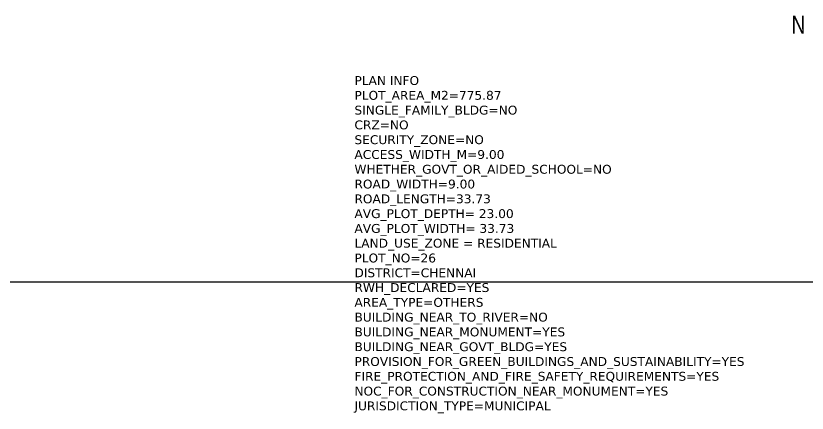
# Model space of a CAD drawing. Header units: metres. Extents: x 617 to 1370, y 693 to 852.
# Drawn here: x 884.3 to 973.5, y 756.7 to 801.5 of the extents above; entities that cross this region are included whole.
import ezdxf

# ---------------------------------------------------------------- set-up
doc = ezdxf.new("R2010")
doc.units = ezdxf.units.M
doc.header["$MEASUREMENT"] = 0
doc.header["$PDMODE"] = 2
doc.header["$PDSIZE"] = 50
doc.layers.get('0').update_dxf_attribs({"lineweight": 0})
doc.layers.get('Defpoints').update_dxf_attribs({"lineweight": 0})
doc.layers.add('DISTANCE_FROM_MONUMENT', color=7, linetype='Continuous')
doc.layers.add('NORTH_DIRECTION', color=7, linetype='Continuous', lineweight=0)
doc.layers.add('PLAN_INFO', color=1, linetype='Continuous', plot=False)
doc.styles.get("Standard").update_dxf_attribs({"font": 'verdana.ttf', "height": 0.18})
doc.styles.add('USA TEXT', font='GOTHIC.TTF', dxfattribs={"width": 0.8})
doc.dimstyles.get("Standard").update_dxf_attribs({"dimscale": 0, "dimtxt": 0.18, "dimasz": 0.18, "dimexe": 0.18, "dimexo": 0.0625, "dimgap": 0.09, "dimtad": 1, "dimtoh": 1, "dimzin": 0, "dimdsep": 46, "dimtxsty": 'Standard', "dimblk": 'OBLIQUE', "dimcen": 0.09, "dimse1": 1, "dimse2": 1, "dimadec": 0, "dimazin": 0, "dimtfac": 1, "dimtofl": 0, "dimtmove": 0, "dimatfit": 3, "dimldrblk": 'OBLIQUE', "dimfxl": 1, "dimtolj": 1, "dimtzin": 0, "dimarcsym": 0})

# ---------------------------------------------------------------- blocks, each defined once
blk = doc.blocks.new('_Oblique')
at = {"color": 0, "linetype": 'ByBlock', "lineweight": -2}
blk.add_line((-0.5, -0.5), (0.5, 0.5), dxfattribs=at)
blk = doc.blocks.new('*D334')
at = {"layer": 'Defpoints', "color": 0}
for p in [(626.612, 771.451), (626.612, 771.451), (976.612, 771.451)]:
    blk.add_point(p, dxfattribs=at)
at = {"layer": 'DISTANCE_FROM_MONUMENT', "color": 0, "lineweight": -2}
blk.add_line((976.612, 771.451), (626.612, 771.451), dxfattribs=at)
at = {"layer": 'DISTANCE_FROM_MONUMENT', "color": 0, "lineweight": -2, "xscale": 0.18, "yscale": 0.18, "zscale": 0.18, "rotation": 180}
blk.add_blockref('_Oblique', (626.612, 771.451), dxfattribs=at)
at = {"layer": 'DISTANCE_FROM_MONUMENT', "color": 0, "lineweight": -2, "xscale": 0.18, "yscale": 0.18, "zscale": 0.18}
blk.add_blockref('_Oblique', (976.612, 771.451), dxfattribs=at)
at = {"layer": 'DISTANCE_FROM_MONUMENT', "color": 0, "insert": (801.612, 771.635), "char_height": 0.18, "attachment_point": 5}
blk.add_mtext('\\A1;350.00', dxfattribs=at)

msp = doc.modelspace()

# ---------------------------------------------------------------- texts
at = {"layer": 'NORTH_DIRECTION', "insert": (971.709, 801.483), "char_height": 2, "attachment_point": 1, "style": 'USA TEXT'}
msp.add_mtext_dynamic_manual_height_columns('N', width=1.18507, gutter_width=30, heights=[2.651], dxfattribs=at)
at = {"layer": 'PLAN_INFO', "insert": (922.428, 794.688), "char_height": 1, "width": 36.17558, "attachment_point": 1}
msp.add_mtext('PLAN INFO\\PPLOT_AREA_M2=775.87\\PSINGLE_FAMILY_BLDG=NO\\PCRZ=NO\\PSECURITY_ZONE=NO\\PACCESS_WIDTH_M=9.00\\PWHETHER_GOVT_OR_AIDED_SCHOOL=NO\\PROAD_WIDTH=9.00\\PROAD_LENGTH=33.73\\PAVG_PLOT_DEPTH= 23.00\\PAVG_PLOT_WIDTH= 33.73\\PLAND_USE_ZONE = RESIDENTIAL\\PPLOT_NO=26 \\PDISTRICT=CHENNAI\\PRWH_DECLARED=YES\\PAREA_TYPE=OTHERS\\PBUILDING_NEAR_TO_RIVER=NO\\PBUILDING_NEAR_MONUMENT=YES\\PBUILDING_NEAR_GOVT_BLDG=YES\\PPROVISION_FOR_GREEN_BUILDINGS_AND_SUSTAINABILITY=YES\\PFIRE_PROTECTION_AND_FIRE_SAFETY_REQUIREMENTS=YES\\PNOC_FOR_CONSTRUCTION_NEAR_MONUMENT=YES\\PJURISDICTION_TYPE=MUNICIPAL', dxfattribs=at)

# ---------------------------------------------------------------- dimensions: what is measured, and where the dimension line sits
at = {"layer": 'DISTANCE_FROM_MONUMENT'}
dim = msp.add_linear_dim(base=(626.612, 771.451), p1=(976.612, 771.451), p2=(626.612, 771.451), dimstyle='Standard', override={"dimscale": 1}, dxfattribs=at)
dim.commit()
dim.dimension.update_dxf_attribs({"geometry": '*D334', "text_midpoint": (801.612, 771.635)})

doc.saveas('drawing.dxf')
